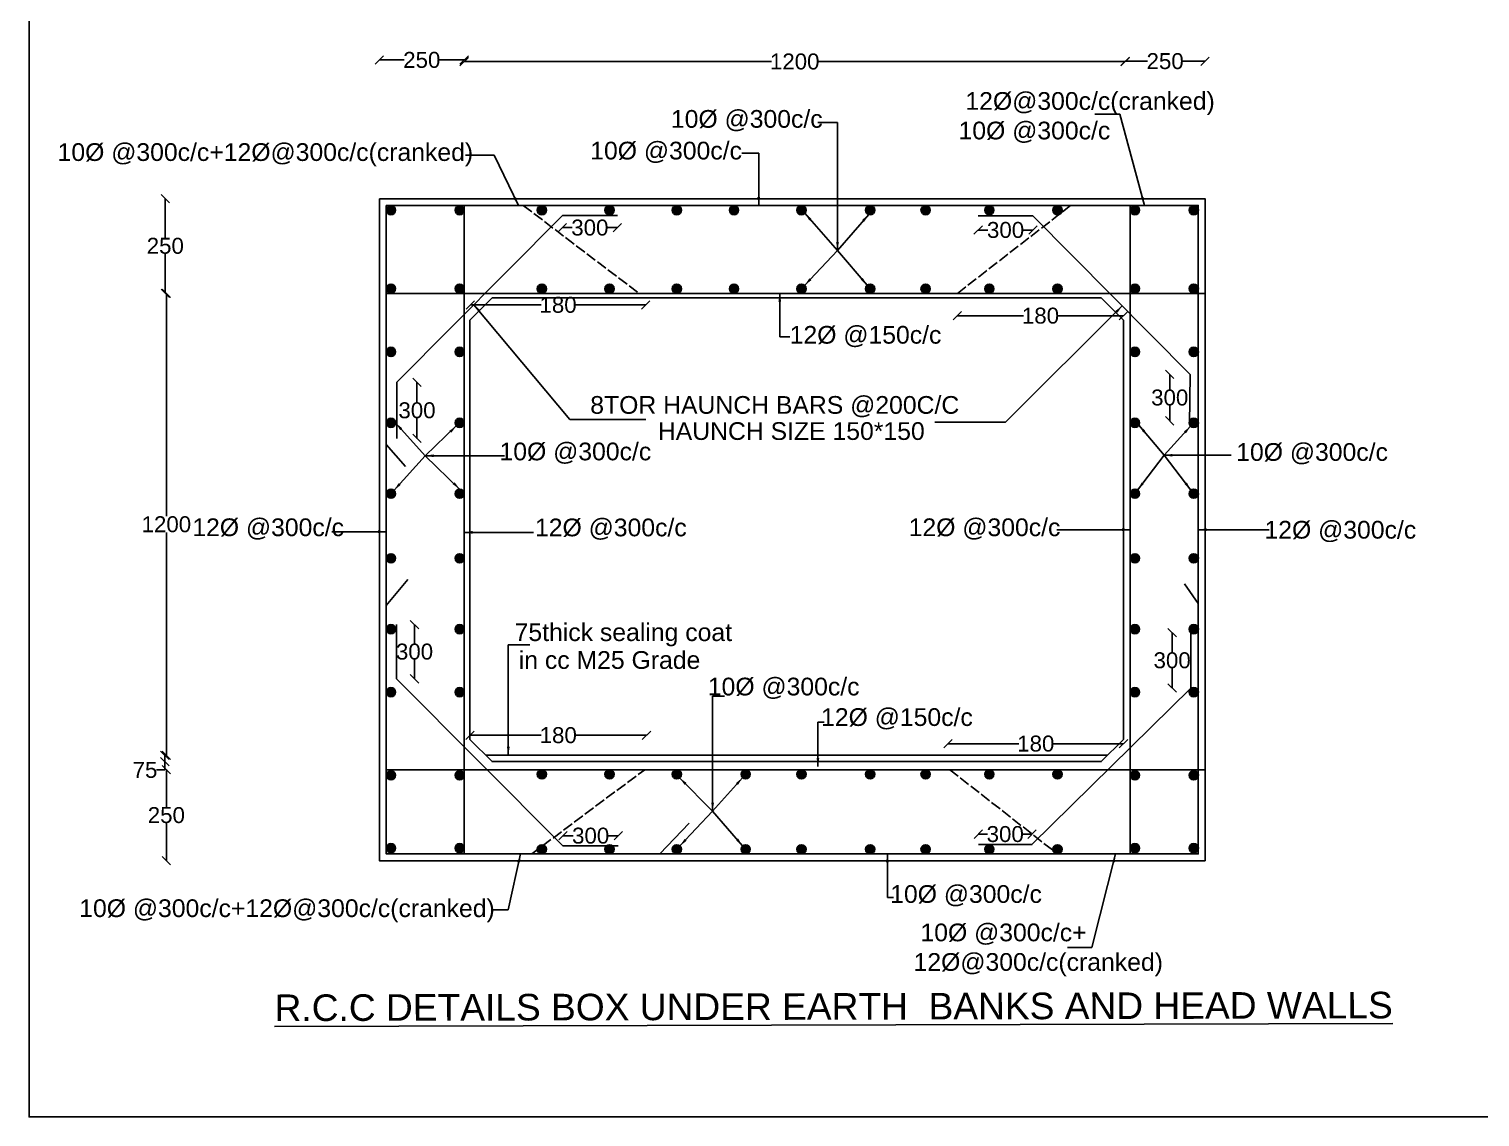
# Model space of a CAD drawing. Header units: millimetres. Extents: x 5124 to 6568637, y 2311 to 91879094.
# Drawn here: x 3773691 to 3790068, y 45930938 to 45943215 of the extents above; entities that cross this region are included whole.
import ezdxf

# ---------------------------------------------------------------- set-up
doc = ezdxf.new("R2010")
doc.units = ezdxf.units.MM
doc.header["$MEASUREMENT"] = 0
doc.linetypes.add('ACAD_ISO02W100', pattern=[15, 12, -3])
for name, color, linetype in [('DIMENSION', 7, 'Continuous'), ('DRAWING', 7, 'Continuous'), ('TEXT', 7, 'Continuous')]:
    doc.layers.add(name, color=color, linetype=linetype)
doc.styles.get("Standard").update_dxf_attribs({"font": 'arial.ttf', "height": 180})
doc.dimstyles.get("Standard").update_dxf_attribs({"dimtxt": 200, "dimasz": 110, "dimexe": 0.18, "dimexo": 0.0625, "dimgap": 0.09, "dimtad": 0, "dimtih": 1, "dimtoh": 1, "dimdec": 0, "dimzin": 0, "dimdsep": 46, "dimtxsty": 'Standard', "dimblk": 'OBLIQUE', "dimcen": 0.09, "dimse1": 1, "dimse2": 1, "dimadec": 0, "dimazin": 0, "dimtfac": 1, "dimtdec": 0, "dimtofl": 0, "dimtmove": 0, "dimatfit": 3, "dimfxl": 1, "dimtolj": 1, "dimtzin": 0, "dimarcsym": 0})

# ---------------------------------------------------------------- blocks, each defined once
blk = doc.blocks.new('_Oblique')
at = {"color": 0, "linetype": 'ByBlock', "lineweight": -2}
blk.add_line((-0.5, -0.5), (0.5, 0.5), dxfattribs=at)
blk = doc.blocks.new('*D99')
at = {"layer": 'Defpoints', "color": 0, "linetype": 'Continuous', "transparency": 16777216}
for p in [(3778602, 45942866), (3777646, 45941301), (3778602, 45941224)]:
    blk.add_point(p, dxfattribs=at)
at = {"layer": 'DIMENSION', "color": 0, "linetype": 'Continuous', "lineweight": -2, "transparency": 16777216}
for p, q in [((3777646, 45942866), (3777924, 45942866)), ((3778602, 45942866), (3778325, 45942866))]:
    blk.add_line(p, q, dxfattribs=at)
at = {"layer": 'DIMENSION', "color": 0, "linetype": 'Continuous', "lineweight": -2, "transparency": 16777216, "xscale": 95, "yscale": 95, "zscale": 95, "rotation": 180}
blk.add_blockref('_Oblique', (3777646, 45942866), dxfattribs=at)
at = {"layer": 'DIMENSION', "color": 0, "linetype": 'Continuous', "lineweight": -2, "transparency": 16777216, "xscale": 95, "yscale": 95, "zscale": 95}
blk.add_blockref('_Oblique', (3778602, 45942866), dxfattribs=at)
at = {"layer": 'DIMENSION', "color": 0, "linetype": 'Continuous', "transparency": 16777216, "insert": (3778124, 45942866), "char_height": 180, "attachment_point": 5}
blk.add_mtext('\\A1;250', dxfattribs=at)
blk = doc.blocks.new('*D100')
at = {"layer": 'Defpoints', "color": 0, "linetype": 'Continuous', "transparency": 16777216}
for p in [(3778602, 45942866), (3786063, 45942866), (3786063, 45942848)]:
    blk.add_point(p, dxfattribs=at)
at = {"layer": 'DIMENSION', "color": 0, "linetype": 'Continuous', "lineweight": -2, "transparency": 16777216}
for p, q in [((3778602, 45942848), (3782073, 45942848)), ((3786063, 45942848), (3782593, 45942848))]:
    blk.add_line(p, q, dxfattribs=at)
at = {"layer": 'DIMENSION', "color": 0, "linetype": 'Continuous', "lineweight": -2, "transparency": 16777216, "xscale": 95, "yscale": 95, "zscale": 95, "rotation": 180}
blk.add_blockref('_Oblique', (3778602, 45942848), dxfattribs=at)
at = {"layer": 'DIMENSION', "color": 0, "linetype": 'Continuous', "lineweight": -2, "transparency": 16777216, "xscale": 95, "yscale": 95, "zscale": 95}
blk.add_blockref('_Oblique', (3786063, 45942848), dxfattribs=at)
at = {"layer": 'DIMENSION', "color": 0, "linetype": 'Continuous', "transparency": 16777216, "insert": (3782333, 45942848), "char_height": 180, "attachment_point": 5}
blk.add_mtext('\\A1;1200', dxfattribs=at)
blk = doc.blocks.new('*D101')
at = {"layer": 'Defpoints', "color": 0, "linetype": 'Continuous', "transparency": 16777216}
for p in [(3786063, 45942866), (3786965, 45942852), (3786965, 45941301)]:
    blk.add_point(p, dxfattribs=at)
at = {"layer": 'DIMENSION', "color": 0, "linetype": 'Continuous', "lineweight": -2, "transparency": 16777216}
for p, q in [((3786063, 45942852), (3786314, 45942852)), ((3786965, 45942852), (3786714, 45942852))]:
    blk.add_line(p, q, dxfattribs=at)
at = {"layer": 'DIMENSION', "color": 0, "linetype": 'Continuous', "lineweight": -2, "transparency": 16777216, "xscale": 95, "yscale": 95, "zscale": 95, "rotation": 180}
blk.add_blockref('_Oblique', (3786063, 45942852), dxfattribs=at)
at = {"layer": 'DIMENSION', "color": 0, "linetype": 'Continuous', "lineweight": -2, "transparency": 16777216, "xscale": 95, "yscale": 95, "zscale": 95}
blk.add_blockref('_Oblique', (3786965, 45942852), dxfattribs=at)
at = {"layer": 'DIMENSION', "color": 0, "linetype": 'Continuous', "transparency": 16777216, "insert": (3786514, 45942852), "char_height": 180, "attachment_point": 5}
blk.add_mtext('\\A1;250', dxfattribs=at)
blk = doc.blocks.new('*D102')
at = {"layer": 'Defpoints', "color": 0, "linetype": 'Continuous', "transparency": 16777216}
for p in [(3784404, 45941106), (3785022, 45941106), (3784404, 45940947)]:
    blk.add_point(p, dxfattribs=at)
at = {"layer": 'DIMENSION', "color": 0, "linetype": 'Continuous', "lineweight": -2, "transparency": 16777216}
for p, q in [((3784404, 45940947), (3784514, 45940947)), ((3785022, 45940947), (3784912, 45940947))]:
    blk.add_line(p, q, dxfattribs=at)
at = {"layer": 'DIMENSION', "color": 0, "linetype": 'Continuous', "lineweight": -2, "transparency": 16777216, "xscale": 95, "yscale": 95, "zscale": 95, "rotation": 180}
blk.add_blockref('_Oblique', (3784404, 45940947), dxfattribs=at)
at = {"layer": 'DIMENSION', "color": 0, "linetype": 'Continuous', "lineweight": -2, "transparency": 16777216, "xscale": 95, "yscale": 95, "zscale": 95}
blk.add_blockref('_Oblique', (3785022, 45940947), dxfattribs=at)
at = {"layer": 'DIMENSION', "color": 0, "linetype": 'Continuous', "transparency": 16777216, "insert": (3784713, 45940947), "char_height": 180, "attachment_point": 5}
blk.add_mtext('\\A1;300', dxfattribs=at)
blk = doc.blocks.new('*D103')
at = {"layer": 'Defpoints', "color": 0, "linetype": 'Continuous', "transparency": 16777216}
for p in [(3779711, 45941110), (3780332, 45941110), (3780332, 45940974)]:
    blk.add_point(p, dxfattribs=at)
at = {"layer": 'DIMENSION', "color": 0, "linetype": 'Continuous', "lineweight": -2, "transparency": 16777216}
for p, q in [((3779711, 45940974), (3779823, 45940974)), ((3780332, 45940974), (3780220, 45940974))]:
    blk.add_line(p, q, dxfattribs=at)
at = {"layer": 'DIMENSION', "color": 0, "linetype": 'Continuous', "lineweight": -2, "transparency": 16777216, "xscale": 95, "yscale": 95, "zscale": 95, "rotation": 180}
blk.add_blockref('_Oblique', (3779711, 45940974), dxfattribs=at)
at = {"layer": 'DIMENSION', "color": 0, "linetype": 'Continuous', "lineweight": -2, "transparency": 16777216, "xscale": 95, "yscale": 95, "zscale": 95}
blk.add_blockref('_Oblique', (3780332, 45940974), dxfattribs=at)
at = {"layer": 'DIMENSION', "color": 0, "linetype": 'Continuous', "transparency": 16777216, "insert": (3780021, 45940974), "char_height": 180, "attachment_point": 5}
blk.add_mtext('\\A1;300', dxfattribs=at)
blk = doc.blocks.new('*D104')
at = {"layer": 'Defpoints', "color": 0, "linetype": 'Continuous', "transparency": 16777216}
for p in [(3778672, 45940105), (3780652, 45940105), (3780652, 45940102)]:
    blk.add_point(p, dxfattribs=at)
at = {"layer": 'DIMENSION', "color": 0, "linetype": 'Continuous', "lineweight": -2, "transparency": 16777216}
for p, q in [((3778672, 45940102), (3779472, 45940102)), ((3780652, 45940102), (3779852, 45940102))]:
    blk.add_line(p, q, dxfattribs=at)
at = {"layer": 'DIMENSION', "color": 0, "linetype": 'Continuous', "lineweight": -2, "transparency": 16777216, "xscale": 95, "yscale": 95, "zscale": 95, "rotation": 180}
blk.add_blockref('_Oblique', (3778672, 45940102), dxfattribs=at)
at = {"layer": 'DIMENSION', "color": 0, "linetype": 'Continuous', "lineweight": -2, "transparency": 16777216, "xscale": 95, "yscale": 95, "zscale": 95}
blk.add_blockref('_Oblique', (3780652, 45940102), dxfattribs=at)
at = {"layer": 'DIMENSION', "color": 0, "linetype": 'Continuous', "transparency": 16777216, "insert": (3779662, 45940102), "char_height": 180, "attachment_point": 5}
blk.add_mtext('\\A1;180', dxfattribs=at)
blk = doc.blocks.new('*D105')
at = {"layer": 'Defpoints', "color": 0, "linetype": 'Continuous', "transparency": 16777216}
for p in [(3777842, 45939229), (3777842, 45938596), (3778070, 45938596)]:
    blk.add_point(p, dxfattribs=at)
at = {"layer": 'DIMENSION', "color": 0, "linetype": 'Continuous', "lineweight": -2, "transparency": 16777216}
for p, q in [((3778070, 45939229), (3778070, 45939004)), ((3778070, 45938596), (3778070, 45938820))]:
    blk.add_line(p, q, dxfattribs=at)
at = {"layer": 'DIMENSION', "color": 0, "linetype": 'Continuous', "lineweight": -2, "transparency": 16777216, "xscale": 95, "yscale": 95, "zscale": 95}
for p, rotation in [((3778070, 45939229), 90), ((3778070, 45938596), 270)]:
    blk.add_blockref('_Oblique', p, dxfattribs=dict(at, rotation=rotation))
at = {"layer": 'DIMENSION', "color": 0, "linetype": 'Continuous', "transparency": 16777216, "insert": (3778070, 45938912), "char_height": 180, "attachment_point": 5}
blk.add_mtext('\\A1;300', dxfattribs=at)
blk = doc.blocks.new('*D106')
at = {"layer": 'Defpoints', "color": 0, "linetype": 'Continuous', "transparency": 16777216}
for p in [(3777839, 45936494), (3777839, 45935883), (3778042, 45935883)]:
    blk.add_point(p, dxfattribs=at)
at = {"layer": 'DIMENSION', "color": 0, "linetype": 'Continuous', "lineweight": -2, "transparency": 16777216}
for p, q in [((3778042, 45936494), (3778042, 45936281)), ((3778042, 45935883), (3778042, 45936097))]:
    blk.add_line(p, q, dxfattribs=at)
at = {"layer": 'DIMENSION', "color": 0, "linetype": 'Continuous', "lineweight": -2, "transparency": 16777216, "xscale": 95, "yscale": 95, "zscale": 95}
for p, rotation in [((3778042, 45936494), 90), ((3778042, 45935883), 270)]:
    blk.add_blockref('_Oblique', p, dxfattribs=dict(at, rotation=rotation))
at = {"layer": 'DIMENSION', "color": 0, "linetype": 'Continuous', "transparency": 16777216, "insert": (3778042, 45936189), "char_height": 180, "attachment_point": 5}
blk.add_mtext('\\A1;300', dxfattribs=at)
blk = doc.blocks.new('*D107')
at = {"layer": 'Defpoints', "color": 0, "linetype": 'Continuous', "transparency": 16777216}
for p in [(3778668, 45935240), (3780660, 45935246), (3780660, 45935240)]:
    blk.add_point(p, dxfattribs=at)
at = {"layer": 'DIMENSION', "color": 0, "linetype": 'Continuous', "lineweight": -2, "transparency": 16777216}
for p, q in [((3778668, 45935246), (3779473, 45935246)), ((3780660, 45935246), (3779854, 45935246))]:
    blk.add_line(p, q, dxfattribs=at)
at = {"layer": 'DIMENSION', "color": 0, "linetype": 'Continuous', "lineweight": -2, "transparency": 16777216, "xscale": 95, "yscale": 95, "zscale": 95, "rotation": 180}
blk.add_blockref('_Oblique', (3778668, 45935246), dxfattribs=at)
at = {"layer": 'DIMENSION', "color": 0, "linetype": 'Continuous', "lineweight": -2, "transparency": 16777216, "xscale": 95, "yscale": 95, "zscale": 95}
blk.add_blockref('_Oblique', (3780660, 45935246), dxfattribs=at)
at = {"layer": 'DIMENSION', "color": 0, "linetype": 'Continuous', "transparency": 16777216, "insert": (3779664, 45935246), "char_height": 180, "attachment_point": 5}
blk.add_mtext('\\A1;180', dxfattribs=at)
blk = doc.blocks.new('*D108')
at = {"layer": 'Defpoints', "color": 0, "linetype": 'Continuous', "transparency": 16777216}
for p in [(3779718, 45933999), (3780342, 45934112), (3780342, 45933999)]:
    blk.add_point(p, dxfattribs=at)
at = {"layer": 'DIMENSION', "color": 0, "linetype": 'Continuous', "lineweight": -2, "transparency": 16777216}
for p, q in [((3779718, 45934112), (3779831, 45934112)), ((3780342, 45934112), (3780228, 45934112))]:
    blk.add_line(p, q, dxfattribs=at)
at = {"layer": 'DIMENSION', "color": 0, "linetype": 'Continuous', "lineweight": -2, "transparency": 16777216, "xscale": 95, "yscale": 95, "zscale": 95, "rotation": 180}
blk.add_blockref('_Oblique', (3779718, 45934112), dxfattribs=at)
at = {"layer": 'DIMENSION', "color": 0, "linetype": 'Continuous', "lineweight": -2, "transparency": 16777216, "xscale": 95, "yscale": 95, "zscale": 95}
blk.add_blockref('_Oblique', (3780342, 45934112), dxfattribs=at)
at = {"layer": 'DIMENSION', "color": 0, "linetype": 'Continuous', "transparency": 16777216, "insert": (3780030, 45934112), "char_height": 180, "attachment_point": 5}
blk.add_mtext('\\A1;300', dxfattribs=at)
blk = doc.blocks.new('*D109')
at = {"layer": 'Defpoints', "color": 0, "linetype": 'Continuous', "transparency": 16777216}
for p in [(3786044, 45935200), (3786044, 45935151), (3784064, 45935020)]:
    blk.add_point(p, dxfattribs=at)
at = {"layer": 'DIMENSION', "color": 0, "linetype": 'Continuous', "lineweight": -2, "transparency": 16777216}
for p, q in [((3784064, 45935151), (3784864, 45935151)), ((3786044, 45935151), (3785244, 45935151))]:
    blk.add_line(p, q, dxfattribs=at)
at = {"layer": 'DIMENSION', "color": 0, "linetype": 'Continuous', "lineweight": -2, "transparency": 16777216, "xscale": 95, "yscale": 95, "zscale": 95, "rotation": 180}
blk.add_blockref('_Oblique', (3784064, 45935151), dxfattribs=at)
at = {"layer": 'DIMENSION', "color": 0, "linetype": 'Continuous', "lineweight": -2, "transparency": 16777216, "xscale": 95, "yscale": 95, "zscale": 95}
blk.add_blockref('_Oblique', (3786044, 45935151), dxfattribs=at)
at = {"layer": 'DIMENSION', "color": 0, "linetype": 'Continuous', "transparency": 16777216, "insert": (3785054, 45935151), "char_height": 180, "attachment_point": 5}
blk.add_mtext('\\A1;180', dxfattribs=at)
blk = doc.blocks.new('*D110')
at = {"layer": 'Defpoints', "color": 0, "linetype": 'Continuous', "transparency": 16777216}
for p in [(3784407, 45934130), (3784407, 45934012), (3785010, 45934012)]:
    blk.add_point(p, dxfattribs=at)
at = {"layer": 'DIMENSION', "color": 0, "linetype": 'Continuous', "lineweight": -2, "transparency": 16777216}
for p, q in [((3784407, 45934130), (3784510, 45934130)), ((3785010, 45934130), (3784907, 45934130))]:
    blk.add_line(p, q, dxfattribs=at)
at = {"layer": 'DIMENSION', "color": 0, "linetype": 'Continuous', "lineweight": -2, "transparency": 16777216, "xscale": 95, "yscale": 95, "zscale": 95, "rotation": 180}
blk.add_blockref('_Oblique', (3784407, 45934130), dxfattribs=at)
at = {"layer": 'DIMENSION', "color": 0, "linetype": 'Continuous', "lineweight": -2, "transparency": 16777216, "xscale": 95, "yscale": 95, "zscale": 95}
blk.add_blockref('_Oblique', (3785010, 45934130), dxfattribs=at)
at = {"layer": 'DIMENSION', "color": 0, "linetype": 'Continuous', "transparency": 16777216, "insert": (3784709, 45934130), "char_height": 180, "attachment_point": 5}
blk.add_mtext('\\A1;300', dxfattribs=at)
blk = doc.blocks.new('*D111')
at = {"layer": 'Defpoints', "color": 0, "linetype": 'Continuous', "transparency": 16777216}
for p in [(3786593, 45936403), (3786804, 45936403), (3786804, 45935778)]:
    blk.add_point(p, dxfattribs=at)
at = {"layer": 'DIMENSION', "color": 0, "linetype": 'Continuous', "lineweight": -2, "transparency": 16777216}
for p, q in [((3786593, 45936403), (3786593, 45936183)), ((3786593, 45935778), (3786593, 45935999))]:
    blk.add_line(p, q, dxfattribs=at)
at = {"layer": 'DIMENSION', "color": 0, "linetype": 'Continuous', "lineweight": -2, "transparency": 16777216, "xscale": 95, "yscale": 95, "zscale": 95}
for p, rotation in [((3786593, 45936403), 90), ((3786593, 45935778), 270)]:
    blk.add_blockref('_Oblique', p, dxfattribs=dict(at, rotation=rotation))
at = {"layer": 'DIMENSION', "color": 0, "linetype": 'Continuous', "transparency": 16777216, "insert": (3786593, 45936091), "char_height": 180, "attachment_point": 5}
blk.add_mtext('\\A1;300', dxfattribs=at)
blk = doc.blocks.new('*D112')
at = {"layer": 'Defpoints', "color": 0, "linetype": 'Continuous', "transparency": 16777216}
for p in [(3786566, 45939318), (3786796, 45939318), (3786790, 45938794)]:
    blk.add_point(p, dxfattribs=at)
at = {"layer": 'DIMENSION', "color": 0, "linetype": 'Continuous', "lineweight": -2, "transparency": 16777216}
for p, q in [((3786566, 45939318), (3786566, 45939148)), ((3786566, 45938794), (3786566, 45938964))]:
    blk.add_line(p, q, dxfattribs=at)
at = {"layer": 'DIMENSION', "color": 0, "linetype": 'Continuous', "lineweight": -2, "transparency": 16777216, "xscale": 95, "yscale": 95, "zscale": 95}
for p, rotation in [((3786566, 45939318), 90), ((3786566, 45938794), 270)]:
    blk.add_blockref('_Oblique', p, dxfattribs=dict(at, rotation=rotation))
at = {"layer": 'DIMENSION', "color": 0, "linetype": 'Continuous', "transparency": 16777216, "insert": (3786566, 45939056), "char_height": 180, "attachment_point": 5}
blk.add_mtext('\\A1;300', dxfattribs=at)
blk = doc.blocks.new('*D113')
at = {"layer": 'Defpoints', "color": 0, "linetype": 'Continuous', "transparency": 16777216}
for p in [(3784169, 45940232), (3784169, 45939980), (3786044, 45939930)]:
    blk.add_point(p, dxfattribs=at)
at = {"layer": 'DIMENSION', "color": 0, "linetype": 'Continuous', "lineweight": -2, "transparency": 16777216}
for p, q in [((3784169, 45939980), (3784917, 45939980)), ((3786044, 45939980), (3785297, 45939980))]:
    blk.add_line(p, q, dxfattribs=at)
at = {"layer": 'DIMENSION', "color": 0, "linetype": 'Continuous', "lineweight": -2, "transparency": 16777216, "xscale": 95, "yscale": 95, "zscale": 95, "rotation": 180}
blk.add_blockref('_Oblique', (3784169, 45939980), dxfattribs=at)
at = {"layer": 'DIMENSION', "color": 0, "linetype": 'Continuous', "lineweight": -2, "transparency": 16777216, "xscale": 95, "yscale": 95, "zscale": 95}
blk.add_blockref('_Oblique', (3786044, 45939980), dxfattribs=at)
at = {"layer": 'DIMENSION', "color": 0, "linetype": 'Continuous', "transparency": 16777216, "insert": (3785107, 45939980), "char_height": 180, "attachment_point": 5}
blk.add_mtext('\\A1;180', dxfattribs=at)
blk = doc.blocks.new('*D114')
at = {"layer": 'Defpoints', "color": 0, "linetype": 'Continuous', "transparency": 16777216}
for p in [(3777646, 45941301), (3775229, 45940234), (3777783, 45940234)]:
    blk.add_point(p, dxfattribs=at)
at = {"layer": 'DIMENSION', "color": 0, "linetype": 'Continuous', "lineweight": -2, "transparency": 16777216}
for p, q in [((3775229, 45941301), (3775229, 45940860)), ((3775229, 45940234), (3775229, 45940676))]:
    blk.add_line(p, q, dxfattribs=at)
at = {"layer": 'DIMENSION', "color": 0, "linetype": 'Continuous', "lineweight": -2, "transparency": 16777216, "xscale": 95, "yscale": 95, "zscale": 95}
for p, rotation in [((3775229, 45941301), 90), ((3775229, 45940234), 270)]:
    blk.add_blockref('_Oblique', p, dxfattribs=dict(at, rotation=rotation))
at = {"layer": 'DIMENSION', "color": 0, "linetype": 'Continuous', "transparency": 16777216, "insert": (3775229, 45940768), "char_height": 180, "attachment_point": 5}
blk.add_mtext('\\A1;250', dxfattribs=at)
blk = doc.blocks.new('*D115')
at = {"layer": 'Defpoints', "color": 0, "linetype": 'Continuous', "transparency": 16777216}
for p in [(3777724, 45940232), (3775241, 45935020), (3778847, 45935020)]:
    blk.add_point(p, dxfattribs=at)
at = {"layer": 'DIMENSION', "color": 0, "linetype": 'Continuous', "lineweight": -2, "transparency": 16777216}
for p, q in [((3775241, 45940232), (3775241, 45937718)), ((3775241, 45935020), (3775241, 45937534))]:
    blk.add_line(p, q, dxfattribs=at)
at = {"layer": 'DIMENSION', "color": 0, "linetype": 'Continuous', "lineweight": -2, "transparency": 16777216, "xscale": 95, "yscale": 95, "zscale": 95}
for p, rotation in [((3775241, 45940232), 90), ((3775241, 45935020), 270)]:
    blk.add_blockref('_Oblique', p, dxfattribs=dict(at, rotation=rotation))
at = {"layer": 'DIMENSION', "color": 0, "linetype": 'Continuous', "transparency": 16777216, "insert": (3775241, 45937626), "char_height": 180, "attachment_point": 5}
blk.add_mtext('\\A1;1200', dxfattribs=at)
blk = doc.blocks.new('*D116')
at = {"layer": 'Defpoints', "color": 0, "linetype": 'Continuous', "transparency": 16777216}
for p in [(3779278, 45935020), (3775224, 45934949), (3779278, 45934949)]:
    blk.add_point(p, dxfattribs=at)
at = {"layer": 'DIMENSION', "color": 0, "linetype": 'Continuous', "lineweight": -2, "transparency": 16777216}
for p, q in [((3775224, 45935020), (3775224, 45934949)), ((3775224, 45934854), (3775129, 45934854)), ((3775224, 45934949), (3775224, 45934854))]:
    blk.add_line(p, q, dxfattribs=at)
at = {"layer": 'DIMENSION', "color": 0, "linetype": 'Continuous', "lineweight": -2, "transparency": 16777216, "xscale": 95, "yscale": 95, "zscale": 95}
for p, rotation in [((3775224, 45935020), 90), ((3775224, 45934949), 270)]:
    blk.add_blockref('_Oblique', p, dxfattribs=dict(at, rotation=rotation))
at = {"layer": 'DIMENSION', "color": 0, "linetype": 'Continuous', "transparency": 16777216, "insert": (3775000, 45934854), "char_height": 180, "attachment_point": 5}
blk.add_mtext('\\A1;75', dxfattribs=at)
blk = doc.blocks.new('*D117')
at = {"layer": 'Defpoints', "color": 0, "linetype": 'Continuous', "transparency": 16777216}
for p in [(3777724, 45934858), (3775241, 45933830), (3777724, 45933830)]:
    blk.add_point(p, dxfattribs=at)
at = {"layer": 'DIMENSION', "color": 0, "linetype": 'Continuous', "lineweight": -2, "transparency": 16777216}
for p, q in [((3775241, 45934858), (3775241, 45934436)), ((3775241, 45933830), (3775241, 45934252))]:
    blk.add_line(p, q, dxfattribs=at)
at = {"layer": 'DIMENSION', "color": 0, "linetype": 'Continuous', "lineweight": -2, "transparency": 16777216, "xscale": 95, "yscale": 95, "zscale": 95}
for p, rotation in [((3775241, 45934858), 90), ((3775241, 45933830), 270)]:
    blk.add_blockref('_Oblique', p, dxfattribs=dict(at, rotation=rotation))
at = {"layer": 'DIMENSION', "color": 0, "linetype": 'Continuous', "transparency": 16777216, "insert": (3775241, 45934344), "char_height": 180, "attachment_point": 5}
blk.add_mtext('\\A1;250', dxfattribs=at)

msp = doc.modelspace()

# ---------------------------------------------------------------- hatches: boundary and pattern name
at = {"layer": 'DRAWING', "linetype": 'Continuous'}
for points in [[(3777828.5, 45941172, 1), (3777724.5, 45941172, 1)], [(3778603.5, 45941172, 1), (3778499.5, 45941172, 1)], [(3779531.5, 45941172, 1), (3779427.5, 45941172, 1)], [(3780295.5, 45941172, 1), (3780191.5, 45941172, 1)], [(3781054, 45941172, 1), (3780950, 45941172, 1)], [(3781700.5, 45941172, 1), (3781596.5, 45941172, 1)], [(3782461, 45941172, 1), (3782357, 45941172, 1)], [(3783237, 45941172, 1), (3783133, 45941172, 1)], [(3783862.5, 45941172, 1), (3783758.5, 45941172, 1)], [(3784582, 45941172, 1), (3784478, 45941172, 1)], [(3785351, 45941172, 1), (3785247, 45941172, 1)], [(3786224.5, 45941172, 1), (3786120.5, 45941172, 1)], [(3786889, 45941172, 1), (3786785, 45941172, 1)], [(3777828.5, 45940286, 1), (3777724.5, 45940286, 1)], [(3778603.5, 45940286, 1), (3778499.5, 45940286, 1)], [(3779531.5, 45940284.5, 1), (3779427.5, 45940284.5, 1)], [(3780295.5, 45940284.5, 1), (3780191.5, 45940284.5, 1)], [(3781054, 45940284.5, 1), (3780950, 45940284.5, 1)], [(3781700.5, 45940284.5, 1), (3781596.5, 45940284.5, 1)], [(3782461, 45940284.5, 1), (3782357, 45940284.5, 1)], [(3783237, 45940284.5, 1), (3783133, 45940284.5, 1)], [(3783862.5, 45940284.5, 1), (3783758.5, 45940284.5, 1)], [(3784582, 45940284.5, 1), (3784478, 45940284.5, 1)], [(3785351, 45940284.5, 1), (3785247, 45940284.5, 1)], [(3786224.5, 45940286, 1), (3786120.5, 45940286, 1)], [(3786889, 45940286, 1), (3786785, 45940286, 1)], [(3777828.5, 45939572, 1), (3777724.5, 45939572, 1)], [(3778603.5, 45939572, 1), (3778499.5, 45939572, 1)], [(3786224.5, 45939572, 1), (3786120.5, 45939572, 1)], [(3786889, 45939572, 1), (3786785, 45939572, 1)], [(3777828.5, 45938772, 1), (3777724.5, 45938772, 1)], [(3778603.5, 45938772, 1), (3778499.5, 45938772, 1)], [(3786224.5, 45938772, 1), (3786120.5, 45938772, 1)], [(3786889, 45938772, 1), (3786785, 45938772, 1)], [(3777828.5, 45937972, 1), (3777724.5, 45937972, 1)], [(3778603.5, 45937972, 1), (3778499.5, 45937972, 1)], [(3786224.5, 45937972, 1), (3786120.5, 45937972, 1)], [(3786889, 45937972, 1), (3786785, 45937972, 1)], [(3777828.5, 45937242.5, 1), (3777724.5, 45937242.5, 1)], [(3778603.5, 45937242.5, 1), (3778499.5, 45937242.5, 1)], [(3786224.5, 45937242.5, 1), (3786120.5, 45937242.5, 1)], [(3786889, 45937242.5, 1), (3786785, 45937242.5, 1)], [(3777828.5, 45936442.5, 1), (3777724.5, 45936442.5, 1)], [(3778603.5, 45936442.5, 1), (3778499.5, 45936442.5, 1)], [(3786224.5, 45936442.5, 1), (3786120.5, 45936442.5, 1)], [(3786889, 45936442.5, 1), (3786785, 45936442.5, 1)], [(3777828.5, 45935732.5, 1), (3777724.5, 45935732.5, 1)], [(3778603.5, 45935732.5, 1), (3778499.5, 45935732.5, 1)], [(3786224.5, 45935732.5, 1), (3786120.5, 45935732.5, 1)], [(3786889, 45935732.5, 1), (3786785, 45935732.5, 1)], [(3777828.5, 45934794.5, 1), (3777724.5, 45934794.5, 1)], [(3778603.5, 45934794.5, 1), (3778499.5, 45934794.5, 1)], [(3779531.5, 45934805.5, 1), (3779427.5, 45934805.5, 1)], [(3780295.5, 45934805.5, 1), (3780191.5, 45934805.5, 1)], [(3781054, 45934805.5, 1), (3780950, 45934805.5, 1)], [(3781831, 45934805.5, 1), (3781727, 45934805.5, 1)], [(3782461, 45934805.5, 1), (3782357, 45934805.5, 1)], [(3783237, 45934805.5, 1), (3783133, 45934805.5, 1)], [(3783862.5, 45934805.5, 1), (3783758.5, 45934805.5, 1)], [(3784582, 45934805.5, 1), (3784478, 45934805.5, 1)], [(3785351, 45934805.5, 1), (3785247, 45934805.5, 1)], [(3786224.5, 45934794.5, 1), (3786120.5, 45934794.5, 1)], [(3786889, 45934794.5, 1), (3786785, 45934794.5, 1)], [(3777828.5, 45933972, 1), (3777724.5, 45933972, 1)], [(3778603.5, 45933972, 1), (3778499.5, 45933972, 1)], [(3779531.5, 45933959, 1), (3779427.5, 45933959, 1)], [(3780295.5, 45933959, 1), (3780191.5, 45933959, 1)], [(3781054, 45933959, 1), (3780950, 45933959, 1)], [(3781831, 45933959, 1), (3781727, 45933959, 1)], [(3782461, 45933959, 1), (3782357, 45933959, 1)], [(3783237, 45933959, 1), (3783133, 45933959, 1)], [(3783862.5, 45933959, 1), (3783758.5, 45933959, 1)], [(3784582, 45933959, 1), (3784478, 45933959, 1)], [(3785351, 45933959, 1), (3785247, 45933959, 1)], [(3786224.5, 45933972, 1), (3786120.5, 45933972, 1)], [(3786889, 45933972, 1), (3786785, 45933972, 1)]]:
    msp.add_hatch(color=0, dxfattribs=at).paths.add_polyline_path(points)

# ---------------------------------------------------------------- linework, layer by layer
at = {"layer": 'DRAWING', "color": 0, "linetype": 'Continuous'}
for points in [[(3805605.5, 45954112.5), (3773691, 45954112.5), (3773691, 45930938.5), (3805605.5, 45930938.5)], [(3777646.5, 45941301), (3786965, 45941301), (3786965, 45933830), (3777646.5, 45933830)], [(3777723.5, 45941224), (3786888, 45941224), (3786888, 45933907), (3777723.5, 45933907)], [(3778918.2, 45940180.5), (3785793.8, 45940180.5), (3786044.5, 45939929.8), (3786044.5, 45935199.7), (3785793.8, 45934949), (3778918.2, 45934949), (3778667.5, 45935199.7), (3778667.5, 45939929.8)]]:
    msp.add_lwpolyline(points, close=True, dxfattribs=at)
for points in [[(3778602.5, 45941224), (3778602.5, 45933907)], [(3786120.5, 45941224), (3786120.5, 45933907)], [(3777842.5, 45938595.5), (3777842.5, 45939229), (3779711, 45941109.5), (3780331.5, 45941109.5)], [(3784403.5, 45941105.5), (3785022.5, 45941105.5), (3786795.5, 45939318.5), (3786789.4, 45938751.1)], [(3777723.5, 45940232.5), (3786965, 45940232.5)], [(3777723.5, 45938528.5), (3777940.5, 45938279)], [(3777723.5, 45936708.5), (3777968, 45937003)], [(3786733, 45936956.5), (3786888, 45936732)], [(3777839, 45936494.5), (3777839, 45935883), (3779717.5, 45933999), (3780342, 45933999)], [(3786803.6, 45936402.7), (3786803.6, 45935778.5), (3785010.5, 45934012), (3784407, 45934012)], [(3778846.9, 45935020.4), (3785865.1, 45935020.4)], [(3777723.5, 45934857.5), (3786965, 45934857.5)], [(3781143, 45934255), (3780811, 45933907)]]:
    msp.add_lwpolyline(points, dxfattribs=at)
at = {"layer": 'DRAWING', "color": 0, "linetype": 'ACAD_ISO02W100', "ltscale": 10}
for points in [[(3779270, 45941224), (3780575.5, 45940232.5)], [(3784169, 45940232.5), (3785447.5, 45941224)], [(3779364.5, 45933907), (3780640, 45934857.5)], [(3784083, 45934857.5), (3785299, 45933907)]]:
    msp.add_lwpolyline(points, dxfattribs=at)
at = {"layer": 'DRAWING', "color": 0, "linetype": 'Continuous'}
for centre in [(3777776.5, 45941172), (3778551.5, 45941172), (3779479.5, 45941172), (3780243.5, 45941172), (3781002, 45941172), (3781648.5, 45941172), (3782409, 45941172), (3783185, 45941172), (3783810.5, 45941172), (3784530, 45941172), (3785299, 45941172), (3786172.5, 45941172), (3786837, 45941172), (3777776.5, 45940286), (3778551.5, 45940286), (3779479.5, 45940284.5), (3780243.5, 45940284.5), (3781002, 45940284.5), (3781648.5, 45940284.5), (3782409, 45940284.5), (3783185, 45940284.5), (3783810.5, 45940284.5), (3784530, 45940284.5), (3785299, 45940284.5), (3786172.5, 45940286), (3786837, 45940286), (3777776.5, 45939572), (3778551.5, 45939572), (3786172.5, 45939572), (3786837, 45939572), (3777776.5, 45938772), (3778551.5, 45938772), (3786172.5, 45938772), (3786837, 45938772), (3777776.5, 45937972), (3778551.5, 45937972), (3786172.5, 45937972), (3786837, 45937972), (3777776.5, 45937242.5), (3778551.5, 45937242.5), (3786172.5, 45937242.5), (3786837, 45937242.5), (3777776.5, 45936442.5), (3778551.5, 45936442.5), (3786172.5, 45936442.5), (3786837, 45936442.5), (3777776.5, 45935732.5), (3778551.5, 45935732.5), (3786172.5, 45935732.5), (3786837, 45935732.5), (3777776.5, 45934794.5), (3778551.5, 45934794.5), (3779479.5, 45934805.5), (3780243.5, 45934805.5), (3781002, 45934805.5), (3781779, 45934805.5), (3782409, 45934805.5), (3783185, 45934805.5), (3783810.5, 45934805.5), (3784530, 45934805.5), (3785299, 45934805.5), (3786172.5, 45934794.5), (3786837, 45934794.5), (3777776.5, 45933972), (3778551.5, 45933972), (3779479.5, 45933959), (3780243.5, 45933959), (3781002, 45933959), (3781779, 45933959), (3782409, 45933959), (3783185, 45933959), (3783810.5, 45933959), (3784530, 45933959), (3785299, 45933959), (3786172.5, 45933972), (3786837, 45933972)]:
    msp.add_circle(centre, 52, dxfattribs=at)

# ---------------------------------------------------------------- texts
at = {"layer": 'DRAWING', "color": 0, "linetype": 'Continuous', "char_height": 200, "width": 4693.622, "attachment_point": 1}
for s, insert in [(' 12Ø@300c/c(cranked) \\P10Ø @300c/c ', (3784182.2, 45942503.5)), ('10Ø @300c/c+12Ø@300c/c(cranked)  ', (3774013.5, 45941926.7)), ('10Ø @300c/c+12Ø@300c/c(cranked)  ', (3774257.7, 45933394.5)), (' 10Ø @300c/c+\\P12Ø@300c/c(cranked) \\P ', (3783674.7, 45933121))]:
    msp.add_mtext(s, dxfattribs=dict(at, insert=insert))
at = {"layer": 'TEXT'}
for s, p in [('10Ø @300c/c ', (3780936, 45942101.2)), ('10Ø @300c/c ', (3780025.3, 45941743.5)), ('12Ø @150c/c ', (3782276.3, 45939665)), ('8TOR HAUNCH BARS @200C/C', (3780025.5, 45938873.5)), (' HAUNCH SIZE 150*150', (3780710.7, 45938578.6)), ('10Ø @300c/c ', (3779001.3, 45938348.5)), ('10Ø @300c/c ', (3787316.3, 45938342.5)), ('12Ø @300c/c ', (3775533.8, 45937493)), ('12Ø @300c/c ', (3779401.8, 45937491)), ('12Ø @300c/c ', (3783619.3, 45937493)), ('12Ø @300c/c ', (3787635.3, 45937465)), ('75thick sealing coat', (3779171.9, 45936309)), ('in cc M25 Grade', (3779218.4, 45935995.3)), ('10Ø @300c/c ', (3781352.3, 45935695.5)), ('12Ø @150c/c ', (3782630.8, 45935351)), ('10Ø @300c/c ', (3783410.8, 45933354.5))]:
    msp.add_text(s, height=200, dxfattribs=at).set_placement(p)
msp.add_text('%%UR.C.C DETAILS BOX UNDER EARTH  BANKS AND HEAD WALLS', height=300, rotation=0.1412, dxfattribs=at).set_placement((3776462.9, 45932020.4))

# ---------------------------------------------------------------- dimensions: what is measured, and where the dimension line sits
at = {"layer": 'DIMENSION', "color": 0, "linetype": 'Continuous'}
for base, p1, p2, text, picture, middle in [((3778602.5, 45942865.5), (3777646.5, 45941301), (3778602.5, 45941224), '250', '*D99', (3778124.5, 45942865.5)), ((3786063, 45942847.5), (3778602.5, 45942865.5), (3786063, 45942865.5), '1200', '*D100', (3782332.8, 45942847.5)), ((3786965, 45942851.5), (3786063, 45942865.5), (3786965, 45941301), '250', '*D101', (3786514, 45942851.5)), ((3780331.5, 45940973.5), (3779711, 45941109.5), (3780331.5, 45941109.5), '300', '*D103', (3780021.2, 45940973.5)), ((3784403.5, 45940947), (3785022.5, 45941105.5), (3784403.5, 45941105.5), '300', '*D102', (3784713, 45940947)), ((3784169, 45939980), (3786044.5, 45939929.8), (3784169, 45940232.5), '180', '*D113', (3785106.8, 45939980)), ((3780651.5, 45940101.5), (3778672, 45940104.8), (3780651.5, 45940104.8), '180', '*D104', (3779661.8, 45940101.5)), ((3780659.5, 45935246), (3778667.5, 45935240), (3780659.5, 45935240), '180', '*D107', (3779663.5, 45935246)), ((3786044.5, 45935151), (3784064, 45935020.4), (3786044.5, 45935199.7), '180', '*D109', (3785054.2, 45935151)), ((3780342, 45934112), (3779717.5, 45933999), (3780342, 45933999), '300', '*D108', (3780029.8, 45934112)), ((3784407, 45934130.5), (3785010.5, 45934012), (3784407, 45934012), '300', '*D110', (3784708.8, 45934130.5))]:
    dim = msp.add_linear_dim(base=base, p1=p1, p2=p2, text=text, dimstyle='Standard', override={"dimasz": 95, "dimarcsym": 1}, dxfattribs=at)
    dim.commit()
    dim.dimension.update_dxf_attribs({"geometry": picture, "text_midpoint": middle})
for base, p1, p2, text, picture, middle in [((3775229.5, 45940234.4), (3777646.5, 45941301), (3777783.1, 45940234.4), '250', '*D114', (3775229.5, 45940767.7)), ((3775241.5, 45935020.4), (3777723.5, 45940232.5), (3778846.9, 45935020.4), '1200', '*D115', (3775241.5, 45937626.4)), ((3778070, 45938595.5), (3777842.5, 45939229), (3777842.5, 45938595.5), '300', '*D105', (3778070, 45938912.2)), ((3786566.5, 45939318.5), (3786789.9, 45938793.9), (3786795.5, 45939318.5), '300', '*D112', (3786566.5, 45939056.2)), ((3778042, 45935883), (3777839, 45936494.5), (3777839, 45935883), '300', '*D106', (3778042, 45936188.8)), ((3786593, 45936402.7), (3786803.6, 45935778.5), (3786803.6, 45936402.7), '300', '*D111', (3786593, 45936090.6)), ((3775224, 45934949), (3779278.5, 45935020.4), (3779278.5, 45934949), '75', '*D116', (3775000, 45934854)), ((3775241.5, 45933830), (3777723.5, 45934857.5), (3777723.5, 45933830), '250', '*D117', (3775241.5, 45934343.8))]:
    dim = msp.add_linear_dim(base=base, p1=p1, p2=p2, angle=90, text=text, dimstyle='Standard', override={"dimasz": 95, "dimarcsym": 1}, dxfattribs=at)
    dim.commit()
    dim.dimension.update_dxf_attribs({"geometry": picture, "text_midpoint": middle})

# ---------------------------------------------------------------- leaders
at = {"layer": 'DRAWING', "color": 0, "linetype": 'Continuous'}
for points in [[(3786281, 45941224), (3786002.5, 45942255), (3785719, 45942255)], [(3782816, 45940717), (3782816, 45942159), (3782593, 45942159)], [(3779215.5, 45941224), (3778940.5, 45941791), (3778618.5, 45941791)], [(3781927, 45941224), (3781927, 45941814), (3781736, 45941814)], [(3782446.7, 45941136.2), (3782816, 45940717)], [(3783168.1, 45941122.8), (3782816, 45940717)], [(3782444.6, 45940322.4), (3782816, 45940717)], [(3783151.2, 45940324.1), (3782816, 45940717)], [(3782164.5, 45940232.5), (3782164.5, 45939743.5), (3782278.5, 45939743.5)], [(3778712.7, 45940104.8), (3779795.5, 45938807.5), (3780654, 45938807.5)], [(3786030, 45940090), (3784710.5, 45938779), (3783913.5, 45938779)], [(3777828.5, 45938769.8), (3778163, 45938400)], [(3778513.9, 45938736), (3778163, 45938400)], [(3786217.5, 45938745.9), (3786501.5, 45938405.5)], [(3786801.9, 45938733.6), (3786501.5, 45938405.5)], [(3786501.5, 45938405.5), (3787258.5, 45938405.5)], [(3777811.4, 45938010.6), (3778163, 45938400)], [(3778163, 45938400), (3779058, 45938400)], [(3778551.5, 45938024), (3778163, 45938400)], [(3786203.9, 45938013.4), (3786501.5, 45938405.5)], [(3786805.2, 45938013.1), (3786501.5, 45938405.5)], [(3777723.5, 45937542.5), (3777107, 45937542.5)], [(3778602.5, 45937535.5), (3779384.5, 45937535.5)], [(3786120.5, 45937565.5), (3785293.5, 45937565.5)], [(3786888, 45937565.5), (3787687, 45937565.5)], [(3779100.5, 45935020.4), (3779100.5, 45936265), (3779343.5, 45936265)], [(3781406.5, 45934389.5), (3781406.5, 45935687), (3781541, 45935687)], [(3782595, 45934895), (3782595, 45935392.5), (3782664, 45935392.5)], [(3781034.2, 45934764.7), (3781406.5, 45934389.5)], [(3781744.3, 45934766.8), (3781406.5, 45934389.5)], [(3781037.6, 45933996.9), (3781406.5, 45934389.5)], [(3781745, 45933998.3), (3781406.5, 45934389.5)], [(3779239.5, 45933907), (3779098.5, 45933277.5), (3778927, 45933277.5)], [(3783379, 45933907), (3783379, 45933414), (3783449, 45933414)], [(3785955, 45933907), (3785688, 45932849.5), (3785412.5, 45932849.5)]]:
    msp.add_leader(points, dimstyle='Standard', override={"dimasz": 95, "dimgap": 0.09, "dimtad": 0, "dimarcsym": 1}, dxfattribs=at)

doc.saveas('drawing.dxf')
